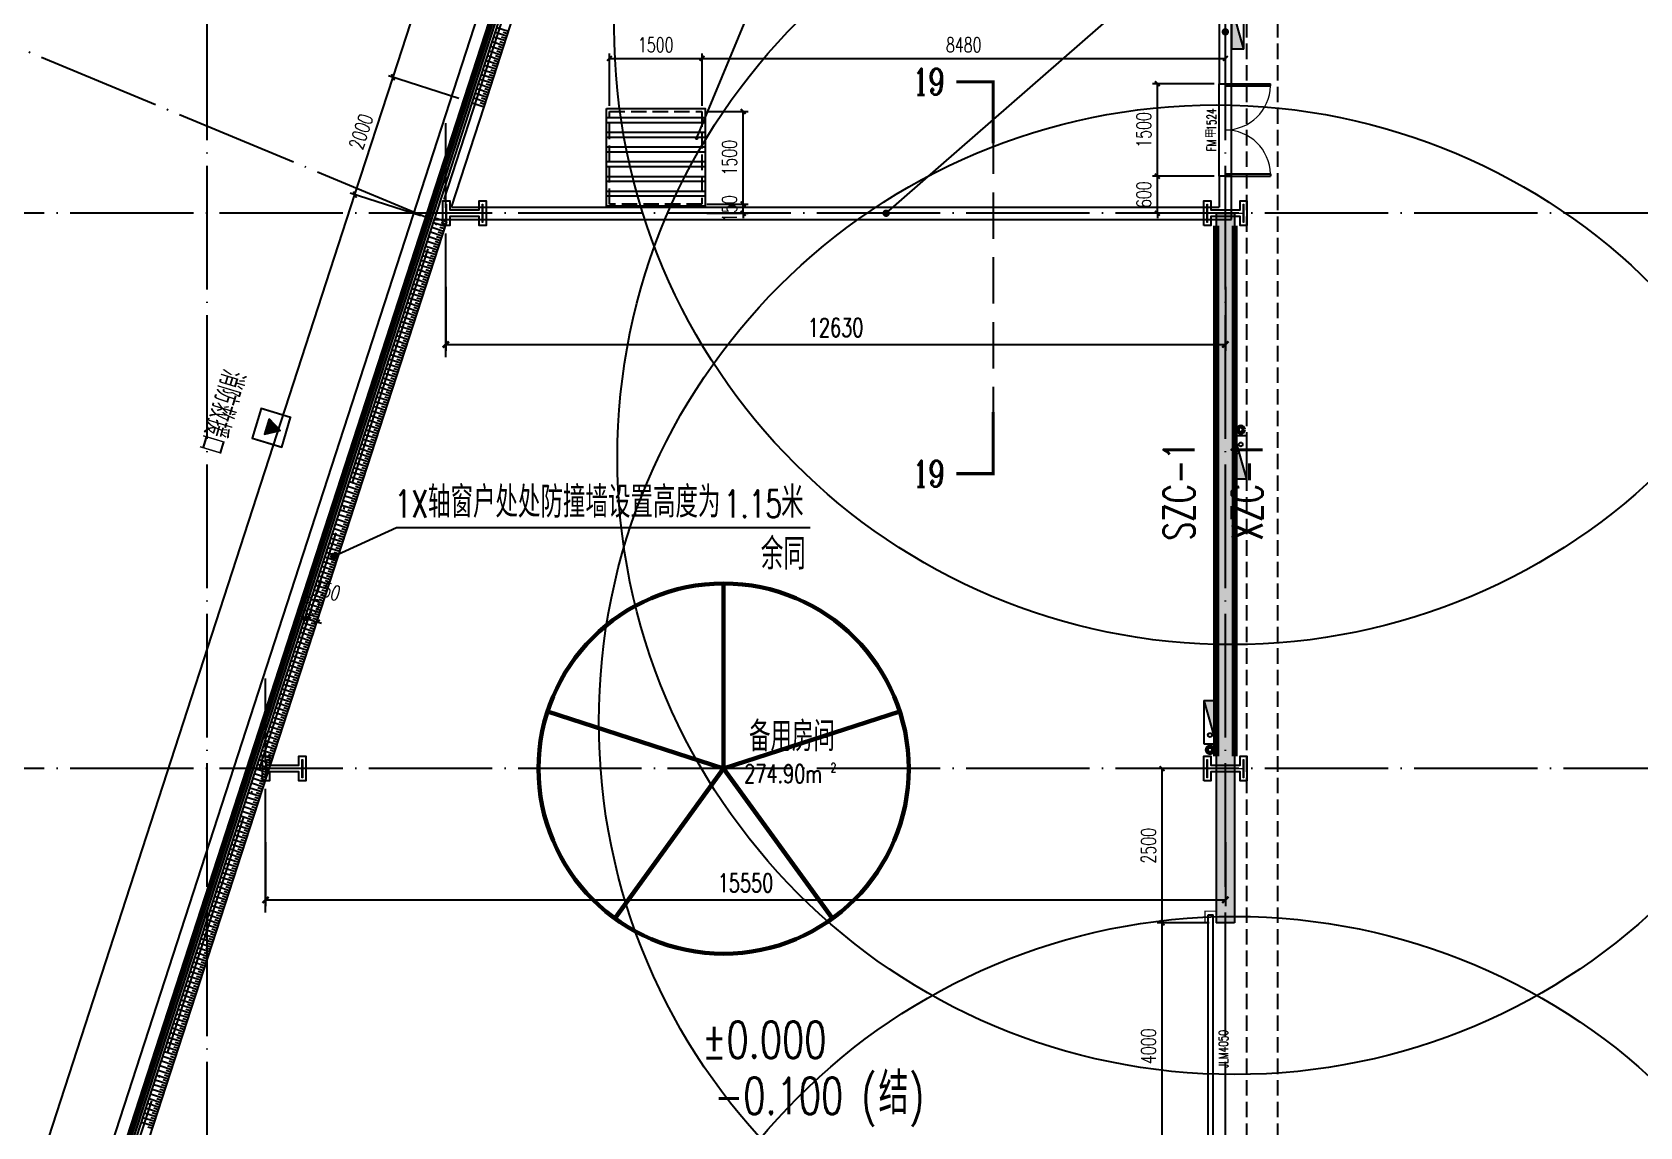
# Model space of a CAD drawing. Extents: x -1313754 to 847533, y 489853 to 941203.
# Drawn here: x -246288 to -220238, y 790014 to 807755 of the extents above; entities that cross this region are included whole.
import ezdxf
from ezdxf.enums import TextEntityAlignment as Align

# ---------------------------------------------------------------- set-up
doc = ezdxf.new("R2010")
doc.units = 0
doc.header["$LTSCALE"] = 1000
doc.header["$MEASUREMENT"] = 0
for name, pattern in [('10平面$0$DASH', [0.35, 0.25, -0.1]), ('CENTER', [2, 1.25, -0.25, 0.25, -0.25]), ('DASH', [0.35, 0.25, -0.1]), ('DOTE', [2.42, 2, -0.2, 0.02, -0.2])]:
    doc.linetypes.add(name, pattern=pattern)
doc.layers.get('Defpoints').update_dxf_attribs({"color": 210})
for name, color, linetype in [('10平面$0$WINDOW', 4, 'Continuous'), ('10平面$0$WINDOW_TEXT', 7, 'Continuous'), ('99平面图例外参$0$A-HATCH-2', 251, 'Continuous'), ('A-AXIS-D', 1, 'Continuous'), ('A-AXIS-DOTE', 14, 'DOTE'), ('A-AXIS-DP', 126, 'Continuous'), ('A-AXIS-SYMB', 3, 'Continuous'), ('A-HATCH-2', 251, 'Continuous'), ('A-LIN-V', 9, 'Continuous'), ('A-SFCE', 30, 'Continuous'), ('A-TEXT', 61, 'Continuous'), ('A-WINDOW', 140, 'Continuous'), ('A-防火门窗', 1, 'Continuous'), ('AS-WALL', 40, 'Continuous'), ('AS-结构边线层', 200, 'Continuous'), ('DIM_SYMB', 3, 'Continuous'), ('PUB_HATCH', 8, 'Continuous'), ('PUB_TEXT', 7, 'Continuous'), ('RP-N2-01$0$$0$A-WIND-J', 1, 'Continuous'), ('RP-N2-01$0$A-WIND-J', 3, 'Continuous'), ('SB_ZF消火栓', 10, 'Continuous'), ('建-墙-幕', 4, 'Continuous'), ('建-房间', 7, 'Continuous')]:
    doc.layers.add(name, color=color, linetype=linetype)
doc.layers.add('A-加建区域', color=47, linetype='Continuous', plot=False)
for name, color, linetype, lineweight in [('LG-ZF消防', 1, 'Continuous', 60), ('S-col', 2, 'Continuous', 0), ('THIN', 7, 'Continuous', 0), ('柱间支撑', 6, 'CENTER', 0)]:
    doc.layers.add(name, color=color, linetype=linetype, lineweight=lineweight)
doc.styles.add('10平面$0$_TCH_WINDOW', font='SIMPLEX', dxfattribs={"height": 3.5, "bigfont": 'GBCBIG'})
doc.styles.add('_TCH_DIM', font='SIMPLEX', dxfattribs={"bigfont": 'GBCBIG'})
doc.styles.add('_TCH_DIM_T3', font='SIMPLEX', dxfattribs={"width": 0.705882, "bigfont": 'GBCBIG'})
doc.styles.add('_TCH_LABEL', font='COMPLEX', dxfattribs={"bigfont": 'GBCBIG'})
doc.styles.add('A-AREA', font='SIMPLEX', dxfattribs={"bigfont": 'GBCBIG'})
doc.styles.add('A-STANDARD', font='SIMPLEX', dxfattribs={"bigfont": 'GBCBIG'})
doc.styles.add('TSSD_Rein', font='tj-romans1.shx', dxfattribs={"width": 0.7, "bigfont": 'tj-hztxt.shx'})
doc.dimstyles.new('_TCH_ARCH&&100', dxfattribs={"dimtxt": 297.5, "dimasz": 100, "dimexe": 100, "dimexo": 100, "dimgap": 126.25, "dimtad": 1, "dimdec": 0, "dimzin": 0, "dimdsep": 46, "dimtxsty": '_TCH_DIM_T3', "dimblk": 'ARCHTICK', "dimcen": 0.09, "dimclrt": 7, "dimazin": 2, "dimtfac": 1, "dimtdec": 0, "dimtix": 1, "dimtmove": 2, "dimatfit": 3, "dimfxl": 0, "dimtolj": 1, "dimtzin": 0, "dimarcsym": 0})
doc.dimstyles.new('_TCH_ARCH&&80', dxfattribs={"dimtxt": 238, "dimasz": 80, "dimexe": 80, "dimexo": 80, "dimgap": 101, "dimtad": 1, "dimdec": 0, "dimzin": 0, "dimdsep": 46, "dimtxsty": '_TCH_DIM_T3', "dimblk": 'ARCHTICK', "dimcen": 0.09, "dimclrt": 7, "dimazin": 2, "dimtfac": 1, "dimtdec": 0, "dimtix": 1, "dimtmove": 2, "dimatfit": 3, "dimfxl": 0, "dimtolj": 1, "dimtzin": 0, "dimarcsym": 0})

# ---------------------------------------------------------------- blocks, each defined once
blk = doc.blocks.new('_ArchTick')
at = {"color": 0, "linetype": 'ByBlock', "const_width": 0.4}
blk.add_lwpolyline([(-0.5, -0.5), (0.5, 0.5)], dxfattribs=at)
blk = doc.blocks.new('*D1479')
at = {"layer": 'A-AXIS-D', "color": 0, "lineweight": -2}
for p, q in [((-18848, -1190), (-18848, -2227)), ((-6218, -1190), (-6218, -2227)), ((-18848, -2127), (-6218, -2127))]:
    blk.add_line(p, q, dxfattribs=at)
at = {"layer": 'Defpoints', "color": 0}
for p in [(-18848, -1090), (-6218, -1090), (-6218, -2127)]:
    blk.add_point(p, dxfattribs=at)
at = {"layer": 'A-AXIS-D', "color": 0, "lineweight": -2, "xscale": 100, "yscale": 100, "zscale": 100, "rotation": 180}
blk.add_blockref('_ArchTick', (-18848, -2127), dxfattribs=at)
at = {"layer": 'A-AXIS-D', "color": 0, "lineweight": -2, "xscale": 100, "yscale": 100, "zscale": 100}
blk.add_blockref('_ArchTick', (-6218, -2127), dxfattribs=at)
at = {"layer": 'A-AXIS-D', "color": 7, "insert": (-12533, -1852), "char_height": 297.5, "attachment_point": 5, "style": '_TCH_DIM_T3'}
blk.add_mtext('\\A1;12630', dxfattribs=at)
blk = doc.blocks.new('*D1480')
at = {"layer": 'A-AXIS-D', "color": 0, "lineweight": -2}
for p, q in [((-21768, -10190), (-21768, -11227)), ((-6218, -10190), (-6218, -11227)), ((-21768, -11127), (-6218, -11127))]:
    blk.add_line(p, q, dxfattribs=at)
at = {"layer": 'Defpoints', "color": 0}
for p in [(-21768, -10090), (-6218, -10090), (-6218, -11127)]:
    blk.add_point(p, dxfattribs=at)
at = {"layer": 'A-AXIS-D', "color": 0, "lineweight": -2, "xscale": 100, "yscale": 100, "zscale": 100, "rotation": 180}
blk.add_blockref('_ArchTick', (-21768, -11127), dxfattribs=at)
at = {"layer": 'A-AXIS-D', "color": 0, "lineweight": -2, "xscale": 100, "yscale": 100, "zscale": 100}
blk.add_blockref('_ArchTick', (-6218, -11127), dxfattribs=at)
at = {"layer": 'A-AXIS-D', "color": 7, "insert": (-13993, -10852), "char_height": 297.5, "attachment_point": 5, "style": '_TCH_DIM_T3'}
blk.add_mtext('\\A1;15550', dxfattribs=at)
blk = doc.blocks.new('43243')
at = {"layer": 'AS-结构边线层'}
blk.add_lwpolyline([(-230898, 832220), (-254254, 760236)], dxfattribs=at)
blk = doc.blocks.new('_FZH')
at = {"layer": 'A-HATCH-2'}
blk.add_lwpolyline([(-0.437, -0.25), (-0.437, 0.25), (-0.297, 0.25), (-0.297, 0.067), (0.298, 0.067), (0.298, 0.25), (0.438, 0.25), (0.438, -0.25), (0.298, -0.25), (0.298, -0.068), (-0.297, -0.068), (-0.297, -0.25)], close=True, dxfattribs=at)
at = {"layer": 'S-col'}
blk.add_lwpolyline([(-0.375, -0.188), (-0.375, 0.187), (-0.36, 0.187), (-0.36, 0.005), (0.36, 0.005), (0.36, 0.187), (0.375, 0.187), (0.375, -0.188), (0.36, -0.188), (0.36, -0.005), (-0.36, -0.005), (-0.36, -0.188)], close=True, dxfattribs=at)
blk = doc.blocks.new('w4234324')
at = {"xscale": 800.0000000000005, "yscale": 800.0000000000005, "zscale": 800.0000000000005}
for p in [(-239284, 804820), (-226954, 804820), (-242204, 795820), (-226954, 795820)]:
    blk.add_blockref('_FZH', p, dxfattribs=at)
blk = doc.blocks.new('3243243')
at = {"layer": 'A-HATCH-2', "linetype": 'DASH'}
for p, q in [((-226604.2, 741520), (-226604.2, 832220)), ((-226104.2, 741520), (-226104.2, 832220))]:
    blk.add_line(p, q, dxfattribs=at)
blk = doc.blocks.new('w4324324')
at = {"layer": 'A-HATCH-2', "lineweight": 60}
for q in [(-1694760, 686605), (-1697614, 684532), (-1691907, 684532), (-1696524, 681178), (-1692997, 681178)]:
    blk.add_line((-1694760, 683605), q, dxfattribs=at)
blk.add_circle((-1694760, 683605), 3000, dxfattribs=at)
blk = doc.blocks.new('w423432')
at = {"layer": 'A-LIN-V'}
blk.add_blockref('w4324324', (-65880, -27000), dxfattribs=at)
blk = doc.blocks.new('RP-N2-01$0$$0$xfjy')
at = {"layer": 'RP-N2-01$0$$0$A-WIND-J'}
h = blk.add_hatch(color=256, dxfattribs=at)
h.dxf.hatch_style = 1
h.paths.add_polyline_path([(1141876, -26214), (1142135, -26214), (1142005, -25989)])
at = {"layer": 'RP-N2-01$0$$0$A-WIND-J', "const_width": 25}
blk.add_lwpolyline([(1141755, -25889), (1141755, -26389), (1142255, -26389), (1142255, -25889)], close=True, dxfattribs=at)
at = {"layer": 'RP-N2-01$0$$0$A-WIND-J'}
for points in [[(1141755, -26389), (1142255, -26389), (1142255, -25889), (1141755, -25889)], [(1141876, -26214), (1142135, -26214), (1142005, -25989)]]:
    blk.add_lwpolyline(points, close=True, dxfattribs=at)
blk = doc.blocks.new('RP-N2-01$0$xfjy')
at = {"layer": 'RP-N2-01$0$$0$A-WIND-J'}
blk.add_blockref('RP-N2-01$0$$0$xfjy', (0, 0), dxfattribs=at)
blk = doc.blocks.new('1232')
at = {"layer": 'RP-N2-01$0$A-WIND-J', "rotation": 253.2410415830264}
blk.add_blockref('RP-N2-01$0$xfjy', (111910, 1887306, 0), dxfattribs=at)
at = {"layer": 'A-TEXT', "style": '_TCH_DIM'}
blk.add_text('消防救援口', height=384.1, rotation=253.241, dxfattribs=at).set_placement((-243196, 802321, 0))
blk = doc.blocks.new('23124232432')
at = {"layer": '柱间支撑', "const_width": 100}
for points in [[(-227104, 804620), (-227104, 796020)], [(-226804, 804620), (-226804, 796020)]]:
    blk.add_lwpolyline(points, dxfattribs=at)
at = {"layer": 'THIN', "style": 'TSSD_Rein', "width": 0.7}
for s, p in [('SZC-1', (-227304, 800320)), ('XZC-1', (-226200, 800320))]:
    blk.add_text(s, height=500, rotation=90, dxfattribs=at).set_placement(p, align=Align.BOTTOM_CENTER)
blk = doc.blocks.new('3333')
at = {"layer": 'A-SFCE', "const_width": 20}
blk.add_lwpolyline([(-227064, 766320), (-227064, 766510), (-227244, 766510), (-227244, 766320)], dxfattribs=at)
blk = doc.blocks.new('99平面图例外参$0$$LinePat$填挖边坡')
at = {"color": 0}
for p, q in [((0, 0), (0, -1500)), ((300, 0), (300, -600))]:
    blk.add_line(p, q, dxfattribs=at)
at = {"layer": 'Defpoints', "color": 0}
blk.add_point((600, 0), dxfattribs=at)
blk = doc.blocks.new('34242343243')
at = {"layer": 'A-LIN-V'}
for p, q in [((-239156, 806607), (-234680, 820402)), ((-238966, 806545), (-234490, 820340)), ((-245527, 786970), (-239761, 804742)), ((-245317, 786970), (-239571, 804680))]:
    blk.add_line(p, q, dxfattribs=at)
at = {"layer": '99平面图例外参$0$A-HATCH-2', "color": 203, "yscale": 0.1333333333333333, "zscale": 0.1333333333333333, "rotation": 252.0237134181383}
for p, xscale in [((-238570, 807765), 0.133545278136847), ((-238644, 807536), 0.133545278136847), ((-238619, 807612), 0.133545278136847), ((-238595, 807689), 0.133545278136847), ((-238743, 807231), 0.133545278136847), ((-238718, 807308), 0.133545278136847), ((-238694, 807384), 0.133545278136847), ((-238669, 807460), 0.133545278136847), ((-238817, 807003), 0.133545278136847), ((-238793, 807079), 0.133545278136847), ((-238768, 807155), 0.133545278136847), ((-238916, 806698), 0.133545278136847), ((-238891, 806774), 0.133545278136847), ((-238867, 806850), 0.133545278136847), ((-238842, 806927), 0.133545278136847), ((-238941, 806622), 0.133545278136847), ((-239571, 804680), 0.1337555067000686), ((-239670, 804375), 0.1337555067000686), ((-239645, 804451), 0.1337555067000686), ((-239620, 804527), 0.1337555067000686), ((-239596, 804604), 0.1337555067000686), ((-239744, 804146), 0.1337555067000686), ((-239720, 804222), 0.1337555067000686), ((-239695, 804298), 0.1337555067000686), ((-239843, 803840), 0.1337555067000686), ((-239819, 803917), 0.1337555067000686), ((-239794, 803993), 0.1337555067000686), ((-239769, 804069), 0.1337555067000686), ((-239918, 803611), 0.1337555067000686), ((-239893, 803688), 0.1337555067000686), ((-239868, 803764), 0.1337555067000686), ((-240017, 803306), 0.1337555067000686), ((-239992, 803382), 0.1337555067000686), ((-239967, 803459), 0.1337555067000686), ((-239942, 803535), 0.1337555067000686), ((-240091, 803077), 0.1337555067000686), ((-240066, 803153), 0.1337555067000686), ((-240042, 803230), 0.1337555067000686), ((-240165, 802848), 0.1337555067000686), ((-240141, 802924), 0.1337555067000686), ((-240116, 803000), 0.1337555067000686), ((-240264, 802542), 0.1337555067000686), ((-240240, 802619), 0.1337555067000686), ((-240215, 802695), 0.1337555067000686), ((-240190, 802771), 0.1337555067000686), ((-240339, 802313), 0.1337555067000686), ((-240314, 802390), 0.1337555067000686), ((-240289, 802466), 0.1337555067000686), ((-240438, 802008), 0.1337555067000686), ((-240413, 802084), 0.1337555067000686), ((-240388, 802161), 0.1337555067000686), ((-240364, 802237), 0.1337555067000686), ((-240512, 801779), 0.1337555067000686), ((-240487, 801855), 0.1337555067000686), ((-240463, 801932), 0.1337555067000686), ((-240586, 801550), 0.1337555067000686), ((-240562, 801626), 0.1337555067000686), ((-240537, 801703), 0.1337555067000686), ((-240685, 801245), 0.1337555067000686), ((-240661, 801321), 0.1337555067000686), ((-240636, 801397), 0.1337555067000686), ((-240611, 801474), 0.1337555067000686), ((-240760, 801016), 0.1337555067000686), ((-240735, 801092), 0.1337555067000686), ((-240710, 801168), 0.1337555067000686), ((-240859, 800710), 0.1337555067000686), ((-240834, 800787), 0.1337555067000686), ((-240809, 800863), 0.1337555067000686), ((-240785, 800939), 0.1337555067000686), ((-240933, 800481), 0.1337555067000686), ((-240908, 800558), 0.1337555067000686), ((-240884, 800634), 0.1337555067000686), ((-241007, 800252), 0.1337555067000686), ((-240983, 800329), 0.1337555067000686), ((-240958, 800405), 0.1337555067000686), ((-241107, 799947), 0.1337555067000686), ((-241082, 800023), 0.1337555067000686), ((-241057, 800100), 0.1337555067000686), ((-241032, 800176), 0.1337555067000686), ((-241181, 799718), 0.1337555067000686), ((-241156, 799794), 0.1337555067000686), ((-241131, 799871), 0.1337555067000686), ((-241280, 799413), 0.1337555067000686), ((-241255, 799489), 0.1337555067000686), ((-241230, 799565), 0.1337555067000686), ((-241206, 799642), 0.1337555067000686), ((-241354, 799184), 0.1337555067000686), ((-241329, 799260), 0.1337555067000686), ((-241305, 799336), 0.1337555067000686), ((-241453, 798878), 0.1337555067000686), ((-241429, 798955), 0.1337555067000686), ((-241404, 799031), 0.1337555067000686), ((-241379, 799107), 0.1337555067000686), ((-241528, 798649), 0.1337555067000686), ((-241503, 798726), 0.1337555067000686), ((-241478, 798802), 0.1337555067000686), ((-241602, 798420), 0.1337555067000686), ((-241577, 798497), 0.1337555067000686), ((-241552, 798573), 0.1337555067000686), ((-241701, 798115), 0.1337555067000686), ((-241676, 798191), 0.1337555067000686), ((-241651, 798268), 0.1337555067000686), ((-241627, 798344), 0.1337555067000686), ((-241775, 797886), 0.1337555067000686), ((-241751, 797962), 0.1337555067000686), ((-241726, 798039), 0.1337555067000686), ((-241874, 797581), 0.1337555067000686), ((-241850, 797657), 0.1337555067000686), ((-241825, 797733), 0.1337555067000686), ((-241800, 797810), 0.1337555067000686), ((-241949, 797352), 0.1337555067000686), ((-241924, 797428), 0.1337555067000686), ((-241899, 797504), 0.1337555067000686), ((-242023, 797123), 0.1337555067000686), ((-241998, 797199), 0.1337555067000686), ((-241973, 797275), 0.1337555067000686), ((-242122, 796817), 0.1337555067000686), ((-242097, 796894), 0.1337555067000686), ((-242073, 796970), 0.1337555067000686), ((-242048, 797046), 0.1337555067000686), ((-242196, 796588), 0.1337555067000686), ((-242172, 796665), 0.1337555067000686), ((-242147, 796741), 0.1337555067000686), ((-242295, 796283), 0.1337555067000686), ((-242271, 796359), 0.1337555067000686), ((-242246, 796436), 0.1337555067000686), ((-242221, 796512), 0.1337555067000686), ((-242370, 796054), 0.1337555067000686), ((-242345, 796130), 0.1337555067000686), ((-242320, 796207), 0.1337555067000686), ((-242469, 795749), 0.1337555067000686), ((-242444, 795825), 0.1337555067000686), ((-242419, 795901), 0.1337555067000686), ((-242394, 795978), 0.1337555067000686), ((-242543, 795520), 0.1337555067000686), ((-242518, 795596), 0.1337555067000686), ((-242494, 795672), 0.1337555067000686), ((-242617, 795291), 0.1337555067000686), ((-242593, 795367), 0.1337555067000686), ((-242568, 795443), 0.1337555067000686), ((-242716, 794985), 0.1337555067000686), ((-242692, 795062), 0.1337555067000686), ((-242667, 795138), 0.1337555067000686), ((-242642, 795214), 0.1337555067000686), ((-242791, 794756), 0.1337555067000686), ((-242766, 794833), 0.1337555067000686), ((-242741, 794909), 0.1337555067000686), ((-242890, 794451), 0.1337555067000686), ((-242865, 794527), 0.1337555067000686), ((-242840, 794604), 0.1337555067000686), ((-242816, 794680), 0.1337555067000686), ((-242964, 794222), 0.1337555067000686), ((-242939, 794298), 0.1337555067000686), ((-242915, 794375), 0.1337555067000686), ((-243038, 793993), 0.1337555067000686), ((-243014, 794069), 0.1337555067000686), ((-242989, 794146), 0.1337555067000686), ((-243138, 793688), 0.1337555067000686), ((-243113, 793764), 0.1337555067000686), ((-243088, 793840), 0.1337555067000686), ((-243063, 793917), 0.1337555067000686), ((-243212, 793459), 0.1337555067000686), ((-243187, 793535), 0.1337555067000686), ((-243162, 793611), 0.1337555067000686), ((-243311, 793153), 0.1337555067000686), ((-243286, 793230), 0.1337555067000686), ((-243261, 793306), 0.1337555067000686), ((-243237, 793382), 0.1337555067000686), ((-243385, 792924), 0.1337555067000686), ((-243360, 793001), 0.1337555067000686), ((-243336, 793077), 0.1337555067000686), ((-243460, 792695), 0.1337555067000686), ((-243435, 792772), 0.1337555067000686), ((-243410, 792848), 0.1337555067000686), ((-243559, 792390), 0.1337555067000686), ((-243534, 792466), 0.1337555067000686), ((-243509, 792543), 0.1337555067000686), ((-243484, 792619), 0.1337555067000686), ((-243633, 792161), 0.1337555067000686), ((-243608, 792237), 0.1337555067000686), ((-243583, 792313), 0.1337555067000686), ((-243732, 791855), 0.1337555067000686), ((-243707, 791932), 0.1337555067000686), ((-243682, 792008), 0.1337555067000686), ((-243658, 792084), 0.1337555067000686), ((-243806, 791626), 0.1337555067000686), ((-243782, 791703), 0.1337555067000686), ((-243757, 791779), 0.1337555067000686), ((-243905, 791321), 0.1337555067000686), ((-243881, 791397), 0.1337555067000686), ((-243856, 791474), 0.1337555067000686), ((-243831, 791550), 0.1337555067000686), ((-243980, 791092), 0.1337555067000686), ((-243955, 791168), 0.1337555067000686), ((-243930, 791245), 0.1337555067000686), ((-244054, 790863), 0.1337555067000686), ((-244029, 790939), 0.1337555067000686), ((-244004, 791016), 0.1337555067000686), ((-244153, 790558), 0.1337555067000686), ((-244128, 790634), 0.1337555067000686), ((-244103, 790710), 0.1337555067000686), ((-244079, 790787), 0.1337555067000686), ((-244227, 790329), 0.1337555067000686), ((-244203, 790405), 0.1337555067000686), ((-244178, 790481), 0.1337555067000686), ((-244326, 790023), 0.1337555067000686), ((-244302, 790100), 0.1337555067000686), ((-244277, 790176), 0.1337555067000686), ((-244252, 790252), 0.1337555067000686)]:
    blk.add_blockref('99平面图例外参$0$$LinePat$填挖边坡', p, dxfattribs=dict(at, xscale=xscale))
at = {"layer": 'A-SFCE'}
blk.add_blockref('3333', (-40, 27000), dxfattribs=at)
blk = doc.blocks.new('10平面$0$$DorLib2D$00000126')
at = {"color": 0, "linetype": 'Continuous'}
for p, q in [((-0.532, 0.5), (-0.532, 0.9)), ((0.532, 0.9), (0.532, 0.5))]:
    blk.add_line(p, q, dxfattribs=at)
at = {"color": 0, "linetype": '10平面$0$DASH'}
for p, q in [((-0.532, 0.9), (0.532, 0.9)), ((-0.532, 0.5), (0.532, 0.5))]:
    blk.add_line(p, q, dxfattribs=at)
blk = doc.blocks.new('423432433333')
at = {"layer": 'PUB_HATCH'}
h = blk.add_hatch(dxfattribs=at)
h.set_pattern_fill('石膏板', color=256, scale=30, style=0)
h.set_pattern_definition([(45, (25.49, 21.51), (-75.000002, 75.000002), [24, -82.06602]), (135, (192.46, 21.51), (-75.000002, -75.000002), [24, -82.06602])])
h.paths.add_polyline_path([(-224410, 804866), (-224410, 793370), (-224110, 793370), (-224110, 804866)])
at = {"layer": 'AS-WALL'}
for p, q in [((-224410, 804866), (-224410, 793370)), ((-224110, 804866), (-224410, 804866)), ((-224110, 804866), (-224110, 793370)), ((-224110, 793370), (-224410, 793370))]:
    blk.add_line(p, q, dxfattribs=at)
at = {"layer": '10平面$0$WINDOW'}
ref = blk.add_blockref('10平面$0$$DorLib2D$00000126', (-224360, 791370), dxfattribs=dict(at, xscale=4000, yscale=200, zscale=200, rotation=90.00000000093665))
ref.add_attrib('A', 'JLM4050', (-224216, 791016), dxfattribs={"layer": '10平面$0$WINDOW_TEXT', "ltscale": 500, "height": 148.8, "rotation": 90, "style": '10平面$0$_TCH_WINDOW', "width": 0.705882})
blk = doc.blocks.new('42332')
at = {"layer": 'A-HATCH-2'}
h = blk.add_hatch(dxfattribs=at)
h.set_pattern_fill('ANSI32', color=256, scale=50, angle=135)
h.set_pattern_definition([(180, (0, 0), (-1e-14, -238.125), []), (180, (-79.38, 79.38), (-1e-14, -238.125), [])])
h.paths.add_polyline_path([(-305720, 587600), (-304120, 587600), (-304120, 586000), (-305720, 586000)])
at = {"layer": 'A-SFCE'}
blk.add_lwpolyline([(-305720, 587600), (-304120, 587600), (-304120, 586000), (-305720, 586000)], close=True, dxfattribs=at)
at = {"layer": 'A-SFCE', "linetype": 'DASH'}
blk.add_lwpolyline([(-305670, 587550), (-304170, 587550), (-304170, 586050), (-305670, 586050)], close=True, dxfattribs=at)
blk = doc.blocks.new('A$C5D961328')
at = {"layer": 'SB_ZF消火栓'}
blk.add_hatch(color=256, dxfattribs=at).paths.add_polyline_path([(0, 40), (700, 40), (700, 240)])
at = {"layer": 'A-LIN-V', "ltscale": 500}
blk.add_circle((350, 40), 10001, dxfattribs=at)
at = {"layer": 'SB_ZF消火栓'}
for p, q in [((700, 240), (0, 240)), ((0, 240), (0, 40)), ((700, 240), (0, 40)), ((0, 40), (700, 40)), ((700, 240), (700, 40))]:
    blk.add_line(p, q, dxfattribs=at)
at = {"layer": 'SB_ZF消火栓', "color": 1}
blk.add_circle((140, 140), 32.5, dxfattribs=at)
blk = doc.blocks.new('43242343')
at = {"layer": 'LG-ZF消防', "linetype": 'Continuous'}
for centre in [(-226704, 801313), (-227204, 796124)]:
    blk.add_circle(centre, 50, dxfattribs=at)
blk = doc.blocks.new('234243242332')
at = {"layer": 'LG-ZF消防', "linetype": 'Continuous'}
blk.add_blockref('43242343', (0, 0), dxfattribs=at)
at = {"layer": 'SB_ZF消火栓'}
for p, rotation in [((-226894, 808180), 270), ((-226844, 801213), 270), ((-227064, 796224, -3000), 90), ((-226844, 783774), 270)]:
    blk.add_blockref('A$C5D961328', p, dxfattribs=dict(at, rotation=rotation))
blk.add_blockref('A$C5D961328', (-210709, 786930), dxfattribs=at)
blk = doc.blocks.new('*D171')
at = {"layer": 'A-AXIS-DP', "color": 0, "lineweight": -2}
for p, q in [((-241863, 798262), (-241940, 798287)), ((-241938, 798034), (-241839, 798339)), ((-241890, 798019), (-241791, 798323)), ((-241863, 798262), (-241816, 798247)), ((-241816, 798247), (-241740, 798222))]:
    blk.add_line(p, q, dxfattribs=at)
at = {"layer": 'Defpoints', "color": 0}
for p in [(-241816, 798247), (-241962, 797958), (-241915, 797943)]:
    blk.add_point(p, dxfattribs=at)
at = {"layer": 'A-AXIS-DP', "color": 0, "lineweight": -2, "xscale": 80, "yscale": 80, "zscale": 80}
for p, rotation in [((-241863, 798262), 342.0237134181228), ((-241816, 798247), 162.0237134181229)]:
    blk.add_blockref('_ArchTick', p, dxfattribs=dict(at, rotation=rotation))
at = {"layer": 'A-AXIS-DP', "color": 7, "insert": (-241772, 798464), "char_height": 238, "attachment_point": 5, "rotation": 342.0237, "style": '_TCH_DIM_T3'}
blk.add_mtext('\\A1;50', dxfattribs=at)
blk = doc.blocks.new('*D172')
at = {"layer": 'A-AXIS-DP', "color": 0, "lineweight": -2}
for p, q in [((-241816, 798247), (-241892, 798272)), ((-241890, 798019), (-241791, 798323)), ((-241816, 798247), (-241673, 798201)), ((-241747, 797972), (-241649, 798277)), ((-241673, 798201), (-241597, 798176))]:
    blk.add_line(p, q, dxfattribs=at)
at = {"layer": 'Defpoints', "color": 0}
for p in [(-241673, 798201), (-241915, 797943), (-241772, 797896)]:
    blk.add_point(p, dxfattribs=at)
at = {"layer": 'A-AXIS-DP', "color": 0, "lineweight": -2, "xscale": 80, "yscale": 80, "zscale": 80}
for p, rotation in [((-241816, 798247), 342.0237134181606), ((-241673, 798201), 162.0237134181606)]:
    blk.add_blockref('_ArchTick', p, dxfattribs=dict(at, rotation=rotation))
at = {"layer": 'A-AXIS-DP', "color": 7, "insert": (-241508, 798710), "char_height": 238, "attachment_point": 5, "rotation": 342.0237, "style": '_TCH_DIM_T3'}
blk.add_mtext('\\A1;150', dxfattribs=at)
blk = doc.blocks.new('*D289')
at = {"layer": 'A-AXIS-DP', "color": 0, "lineweight": -2}
for p, q in [((-235354, 806470), (-234687, 806470)), ((-234767, 804970), (-234767, 806470)), ((-235354, 804970), (-234687, 804970))]:
    blk.add_line(p, q, dxfattribs=at)
at = {"layer": 'Defpoints', "color": 0}
for p in [(-235434, 806470), (-234767, 806470), (-235434, 804970)]:
    blk.add_point(p, dxfattribs=at)
at = {"layer": 'A-AXIS-DP', "color": 0, "lineweight": -2, "xscale": 80, "yscale": 80, "zscale": 80}
for p, rotation in [((-234767, 806470), 90), ((-234767, 804970), 270)]:
    blk.add_blockref('_ArchTick', p, dxfattribs=dict(at, rotation=rotation))
at = {"layer": 'A-AXIS-DP', "color": 7, "insert": (-234987, 805720), "char_height": 238, "attachment_point": 5, "rotation": 90, "style": '_TCH_DIM_T3'}
blk.add_mtext('\\A1;1500', dxfattribs=at)
blk = doc.blocks.new('*D290')
at = {"layer": 'A-AXIS-DP', "color": 0, "lineweight": -2}
for p, q in [((-235354, 804970), (-234687, 804970)), ((-234767, 804970), (-234767, 805050)), ((-234767, 804820), (-234767, 804970)), ((-235354, 804820), (-234687, 804820)), ((-234767, 804820), (-234767, 804740))]:
    blk.add_line(p, q, dxfattribs=at)
at = {"layer": 'Defpoints', "color": 0}
for p in [(-235434, 804970), (-234767, 804970), (-235434, 804820)]:
    blk.add_point(p, dxfattribs=at)
at = {"layer": 'A-AXIS-DP', "color": 0, "lineweight": -2, "xscale": 80, "yscale": 80, "zscale": 80}
for p, rotation in [((-234767, 804970), 270), ((-234767, 804820), 90)]:
    blk.add_blockref('_ArchTick', p, dxfattribs=dict(at, rotation=rotation))
at = {"layer": 'A-AXIS-DP', "color": 7, "insert": (-234987, 804895), "char_height": 238, "attachment_point": 5, "rotation": 90, "style": '_TCH_DIM_T3'}
blk.add_mtext('\\A1;150', dxfattribs=at)
blk = doc.blocks.new('*D291')
at = {"layer": 'A-AXIS-DP', "color": 0, "lineweight": -2}
for p, q in [((-236934, 806560), (-236934, 807410)), ((-236934, 807330), (-235434, 807330)), ((-235434, 806560), (-235434, 807410))]:
    blk.add_line(p, q, dxfattribs=at)
at = {"layer": 'Defpoints', "color": 0}
for p in [(-235434, 807330), (-236934, 806480), (-235434, 806480)]:
    blk.add_point(p, dxfattribs=at)
at = {"layer": 'A-AXIS-DP', "color": 0, "lineweight": -2, "xscale": 80, "yscale": 80, "zscale": 80, "rotation": 180}
blk.add_blockref('_ArchTick', (-236934, 807330), dxfattribs=at)
at = {"layer": 'A-AXIS-DP', "color": 0, "lineweight": -2, "xscale": 80, "yscale": 80, "zscale": 80}
blk.add_blockref('_ArchTick', (-235434, 807330), dxfattribs=at)
at = {"layer": 'A-AXIS-DP', "color": 7, "insert": (-236184, 807550), "char_height": 238, "attachment_point": 5, "style": '_TCH_DIM_T3'}
blk.add_mtext('\\A1;1500', dxfattribs=at)
blk = doc.blocks.new('*D292')
at = {"layer": 'A-AXIS-DP', "color": 0, "lineweight": -2}
for p, q in [((-235434, 806560), (-235434, 807410)), ((-235434, 807330), (-226954, 807330)), ((-226954, 806560), (-226954, 807410))]:
    blk.add_line(p, q, dxfattribs=at)
at = {"layer": 'Defpoints', "color": 0}
for p in [(-226954, 807330), (-235434, 806480), (-226954, 806480)]:
    blk.add_point(p, dxfattribs=at)
at = {"layer": 'A-AXIS-DP', "color": 0, "lineweight": -2, "xscale": 80, "yscale": 80, "zscale": 80, "rotation": 180}
blk.add_blockref('_ArchTick', (-235434, 807330), dxfattribs=at)
at = {"layer": 'A-AXIS-DP', "color": 0, "lineweight": -2, "xscale": 80, "yscale": 80, "zscale": 80}
blk.add_blockref('_ArchTick', (-226954, 807330), dxfattribs=at)
at = {"layer": 'A-AXIS-DP', "color": 7, "insert": (-231194, 807550), "char_height": 238, "attachment_point": 5, "style": '_TCH_DIM_T3'}
blk.add_mtext('\\A1;8480', dxfattribs=at)
blk = doc.blocks.new('*D885')
at = {"layer": 'A-AXIS-DP', "color": 0, "lineweight": -2}
for p, q in [((-227214, 795820), (-228060, 795820)), ((-227980, 793320), (-227980, 795820)), ((-227214, 793320), (-228060, 793320))]:
    blk.add_line(p, q, dxfattribs=at)
at = {"layer": 'Defpoints', "color": 0}
for p in [(-227980, 795820), (-227134, 795820), (-227134, 793320)]:
    blk.add_point(p, dxfattribs=at)
at = {"layer": 'A-AXIS-DP', "color": 0, "lineweight": -2, "xscale": 80, "yscale": 80, "zscale": 80}
for p, rotation in [((-227980, 795820), 90), ((-227980, 793320), 270)]:
    blk.add_blockref('_ArchTick', p, dxfattribs=dict(at, rotation=rotation))
at = {"layer": 'A-AXIS-DP', "color": 7, "insert": (-228200, 794570), "char_height": 238, "attachment_point": 5, "rotation": 90, "style": '_TCH_DIM_T3'}
blk.add_mtext('\\A1;2500', dxfattribs=at)
blk = doc.blocks.new('*D886')
at = {"layer": 'A-AXIS-DP', "color": 0, "lineweight": -2}
for p, q in [((-227214, 793320), (-228060, 793320)), ((-227980, 789320), (-227980, 793320)), ((-227214, 789320), (-228060, 789320))]:
    blk.add_line(p, q, dxfattribs=at)
at = {"layer": 'Defpoints', "color": 0}
for p in [(-227980, 793320), (-227134, 793320), (-227134, 789320)]:
    blk.add_point(p, dxfattribs=at)
at = {"layer": 'A-AXIS-DP', "color": 0, "lineweight": -2, "xscale": 80, "yscale": 80, "zscale": 80}
for p, rotation in [((-227980, 793320), 90), ((-227980, 789320), 270)]:
    blk.add_blockref('_ArchTick', p, dxfattribs=dict(at, rotation=rotation))
at = {"layer": 'A-AXIS-DP', "color": 7, "insert": (-228200, 791320), "char_height": 238, "attachment_point": 5, "rotation": 90, "style": '_TCH_DIM_T3'}
blk.add_mtext('\\A1;4000', dxfattribs=at)
blk = doc.blocks.new('*D892')
at = {"layer": 'A-AXIS-DP', "color": 0, "lineweight": -2}
for p, q in [((-227134, 806920), (-228136, 806920)), ((-228056, 805420), (-228056, 806920)), ((-227134, 805420), (-228136, 805420))]:
    blk.add_line(p, q, dxfattribs=at)
at = {"layer": 'Defpoints', "color": 0}
for p in [(-228056, 806920), (-227054, 806920), (-227054, 805420)]:
    blk.add_point(p, dxfattribs=at)
at = {"layer": 'A-AXIS-DP', "color": 0, "lineweight": -2, "xscale": 80, "yscale": 80, "zscale": 80}
for p, rotation in [((-228056, 806920), 90), ((-228056, 805420), 270)]:
    blk.add_blockref('_ArchTick', p, dxfattribs=dict(at, rotation=rotation))
at = {"layer": 'A-AXIS-DP', "color": 7, "insert": (-228276, 806170), "char_height": 238, "attachment_point": 5, "rotation": 90, "style": '_TCH_DIM_T3'}
blk.add_mtext('\\A1;1500', dxfattribs=at)
blk = doc.blocks.new('*D893')
at = {"layer": 'A-AXIS-DP', "color": 0, "lineweight": -2}
for p, q in [((-228056, 805420), (-228056, 805500)), ((-227134, 805420), (-228136, 805420)), ((-228056, 804820), (-228056, 805420)), ((-227134, 804820), (-228136, 804820)), ((-228056, 804820), (-228056, 804740))]:
    blk.add_line(p, q, dxfattribs=at)
at = {"layer": 'Defpoints', "color": 0}
for p in [(-228056, 805420), (-227054, 805420), (-227054, 804820)]:
    blk.add_point(p, dxfattribs=at)
at = {"layer": 'A-AXIS-DP', "color": 0, "lineweight": -2, "xscale": 80, "yscale": 80, "zscale": 80}
for p, rotation in [((-228056, 805420), 270), ((-228056, 804820), 90)]:
    blk.add_blockref('_ArchTick', p, dxfattribs=dict(at, rotation=rotation))
at = {"layer": 'A-AXIS-DP', "color": 7, "insert": (-228276, 805120), "char_height": 238, "attachment_point": 5, "rotation": 90, "style": '_TCH_DIM_T3'}
blk.add_mtext('\\A1;600', dxfattribs=at)
blk = doc.blocks.new('*D1212')
at = {"layer": 'A-AXIS-DP', "color": 0, "lineweight": -2}
for p, q in [((-255496, 760622), (-241058, 805122)), ((-239992, 804776), (-241134, 805146)), ((-254430, 760276), (-255572, 760647))]:
    blk.add_line(p, q, dxfattribs=at)
at = {"layer": 'Defpoints', "color": 0}
for p in [(-241058, 805122), (-239916, 804751), (-254354, 760252)]:
    blk.add_point(p, dxfattribs=at)
at = {"layer": 'A-AXIS-DP', "color": 0, "lineweight": -2, "xscale": 80, "yscale": 80, "zscale": 80}
for p, rotation in [((-241058, 805122), 72.02371341813644), ((-255496, 760622), 252.0237134181364)]:
    blk.add_blockref('_ArchTick', p, dxfattribs=dict(at, rotation=rotation))
at = {"layer": 'A-AXIS-DP', "color": 7, "insert": (-248486, 782940), "char_height": 238, "attachment_point": 5, "rotation": 72.0237, "style": '_TCH_DIM_T3'}
blk.add_mtext('\\A1;46783', dxfattribs=at)
blk = doc.blocks.new('*D1213')
at = {"layer": 'A-AXIS-DP', "color": 0, "lineweight": -2}
for p, q in [((-241058, 805122), (-240440, 807024)), ((-239375, 806678), (-240516, 807049)), ((-239992, 804776), (-241134, 805146))]:
    blk.add_line(p, q, dxfattribs=at)
at = {"layer": 'Defpoints', "color": 0}
for p in [(-240440, 807024), (-239299, 806653), (-239916, 804751)]:
    blk.add_point(p, dxfattribs=at)
at = {"layer": 'A-AXIS-DP', "color": 0, "lineweight": -2, "xscale": 80, "yscale": 80, "zscale": 80}
for p, rotation in [((-240440, 807024), 72.02371341813618), ((-241058, 805122), 252.0237134181362)]:
    blk.add_blockref('_ArchTick', p, dxfattribs=dict(at, rotation=rotation))
at = {"layer": 'A-AXIS-DP', "color": 7, "insert": (-240958, 806141), "char_height": 238, "attachment_point": 5, "rotation": 72.0237, "style": '_TCH_DIM_T3'}
blk.add_mtext('\\A1;2000', dxfattribs=at)
blk = doc.blocks.new('*D1214')
at = {"layer": 'A-AXIS-DP', "color": 0, "lineweight": -2}
for p, q in [((-240440, 807024), (-236582, 818917)), ((-235516, 818571), (-236658, 818941)), ((-239375, 806678), (-240516, 807049))]:
    blk.add_line(p, q, dxfattribs=at)
at = {"layer": 'Defpoints', "color": 0}
for p in [(-236582, 818917), (-235440, 818546), (-239299, 806653)]:
    blk.add_point(p, dxfattribs=at)
at = {"layer": 'A-AXIS-DP', "color": 0, "lineweight": -2, "xscale": 80, "yscale": 80, "zscale": 80}
for p, rotation in [((-236582, 818917), 72.02371341813641), ((-240440, 807024), 252.0237134181364)]:
    blk.add_blockref('_ArchTick', p, dxfattribs=dict(at, rotation=rotation))
at = {"layer": 'A-AXIS-DP', "color": 7, "insert": (-238720, 813038), "char_height": 238, "attachment_point": 5, "rotation": 72.0237, "style": '_TCH_DIM_T3'}
blk.add_mtext('\\A1;12503', dxfattribs=at)
blk = doc.blocks.new('10平面$0$$DorLib2D$00000002')
for p, q in [((-0.5, 0), (-0.5, 0.4875)), ((-0.475, 0.4875), (-0.5, 0.4875)), ((-0.475, 0), (-0.475, 0.4875)), ((0.475, 0), (0.475, 0.4875)), ((0.475, 0.4875), (0.5, 0.4875)), ((0.5, 0), (0.5, 0.4875)), ((-0.5, 0), (-0.475, 0)), ((0.5, 0), (0.475, 0))]:
    blk.add_line(p, q)
at = {"lineweight": 13}
for centre, start, end in [((-0.4875, 0), 0, 88.53072), ((0.4875, 0), 91.46928, 180)]:
    blk.add_arc(centre, 0.4875, start, end, dxfattribs=at)
blk = doc.blocks.new('dote')
at = {"layer": 'A-AXIS-DOTE'}
for p, q in [((-22717.8, -68994), (-22717.8, 36662.3)), ((-6217.8, -68993.9), (-6217.8, 36662.3)), ((-18847.8, -2330), (-18847.8, 1460)), ((76282.2, 0), (-41310, 0)), ((-21767.8, -11330), (-21767.8, -7540)), ((76282.2, -9000), (-41310, -9000))]:
    blk.add_line(p, q, dxfattribs=at)
at = {"layer": 'A-AXIS-DOTE', "ltscale": 2}
blk.add_lwpolyline([(-35305.3, -50417.4), (-8818.8, 31214.7)], dxfattribs=at)
at = {"layer": 'A-AXIS-D'}
for base, p1, p2, picture, middle in [((-6217.8, -2127.5), (-18847.8, -1090), (-6217.8, -1090), '*D1479', (-12532.8, -1852.5)), ((-6217.8, -11127.5), (-21767.8, -10090), (-6217.8, -10090), '*D1480', (-13992.8, -10852.5))]:
    dim = blk.add_linear_dim(base=base, p1=p1, p2=p2, angle=0, dimstyle='_TCH_ARCH&&100', override={"dimgap": 0}, dxfattribs=at)
    dim.commit()
    dim.dimension.update_dxf_attribs({"geometry": picture, "text_midpoint": middle, "dimtype": 161})

msp = doc.modelspace()

# ---------------------------------------------------------------- linework, layer by layer
at = {"layer": 'A-AXIS-DOTE'}
msp.add_line((-239820, 804720), (-255531.6, 811250), dxfattribs=at)
at = {"layer": 'A-AXIS-SYMB'}
msp.add_line((-235520, 806040), (-234580, 808310), dxfattribs=at)
at = {"layer": 'A-AXIS-SYMB', "const_width": 32}
msp.add_lwpolyline([(-235526.1, 806025.2, 1), (-235513.9, 806054.8, 1)], format="xyb", close=True, dxfattribs=at)
at = {"layer": 'A-LIN-V'}
msp.add_lwpolyline([(-254554.2, 757820), (-254554.2, 760283.3), (-235630.1, 818607.8), (-235344.7, 818515.3)], dxfattribs=at)
at = {"layer": 'A-防火门窗'}
for p, q in [((-227054.2, 805420), (-227054.2, 806920)), ((-226854.2, 805420), (-226854.2, 806920))]:
    msp.add_line(p, q, dxfattribs=at)
at = {"layer": 'AS-WALL'}
for p, q in [((-226854.2, 806920), (-226854.2, 827620)), ((-227054.2, 827520), (-227054.2, 806920)), ((-227054.2, 806920), (-226854.2, 806920)), ((-239768.2, 804720), (-239155.9, 806607.2)), ((-239493, 804920), (-238965.6, 806545.4)), ((-239155.9, 806607.2), (-238965.6, 806545.4)), ((-226854.2, 805420), (-227054.2, 805420)), ((-227054.2, 805420), (-227054.2, 804920)), ((-226854.2, 804720), (-226854.2, 805420)), ((-239768.2, 804720), (-226854.2, 804720)), ((-239493, 804920), (-227054.2, 804920))]:
    msp.add_line(p, q, dxfattribs=at)
at = {"layer": 'DIM_SYMB'}
for p, q in [((-232450, 804820), (-225790, 810640)), ((-241400.3, 799260.7), (-240386.5, 799729.5)), ((-241400.3, 799260.7), (-240386.5, 799729.5)), ((-240386.5, 799729.5), (-233682.3, 799729.5))]:
    msp.add_line(p, q, dxfattribs=at)
at = {"layer": 'DIM_SYMB', "const_width": 60}
for points in [[(-226965.4, 807732.2, 1), (-226942.9, 807787.8, 1)], [(-232472.6, 804800.3, 1), (-232427.4, 804839.7, 1)], [(-241427.5, 799248.1, 1), (-241373.1, 799273.3, 1)], [(-241427.5, 799248.1, 1), (-241373.1, 799273.3, 1)]]:
    msp.add_lwpolyline(points, format="xyb", close=True, dxfattribs=at)
at = {"layer": 'DIM_SYMB', "const_width": 50}
for points in [[(-231314.5, 806951.7), (-230714.5, 806951.7), (-230714.5, 805951.7)], [(-230714.5, 801599.1), (-230714.5, 800599.1), (-231314.5, 800599.1)]]:
    msp.add_lwpolyline(points, dxfattribs=at)
at = {"layer": 'DIM_SYMB', "linetype": 'DASH', "ltscale": 3}
msp.add_lwpolyline([(-230714.5, 806206.7), (-230714.5, 800930.6)], dxfattribs=at)
at = {"layer": '建-墙-幕'}
for p, q in [((-234822.6, 820448.5), (-245728.7, 786835.4)), ((-245697, 786825.1), (-234790.9, 820438.2)), ((-245665.3, 786814.9), (-234759.2, 820427.9)), ((-245633.6, 786804.6), (-234727.5, 820417.6))]:
    msp.add_line(p, q, dxfattribs=at)

# ---------------------------------------------------------------- block references
msp.add_blockref('1232', (0, 0))
at = {"layer": 'A-AXIS-DP'}
msp.add_blockref('3243243', (0, 0), dxfattribs=at)
at = {"layer": 'A-LIN-V'}
msp.add_blockref('w423432', (1525556.2, 139215), dxfattribs=at)
at = {"layer": 'A-SFCE'}
msp.add_blockref('42332', (68735.8, 218920), dxfattribs=at)
at = {"layer": 'A-WINDOW'}
for name in ['43243', 'w4234324']:
    msp.add_blockref(name, (0, 0), dxfattribs=at)
at = {"layer": 'A-加建区域'}
msp.add_blockref('423432433333', (-2694.2, -50), dxfattribs=at)
at = {"layer": 'A-防火门窗', "xscale": -1500, "yscale": -1500, "zscale": 200, "rotation": 90.00000000093739}
msp.add_blockref('10平面$0$$DorLib2D$00000002', (-226954.2, 806170), dxfattribs=at)
at = {"layer": 'AS-WALL'}
msp.add_blockref('dote', (-220736.4, 804820), dxfattribs=at)
at = {"layer": 'DIM_SYMB'}
msp.add_blockref('34242343243', (0, 0), dxfattribs=at)
at = {"layer": 'SB_ZF消火栓', "linetype": 'Continuous'}
msp.add_blockref('234243242332', (0, 0), dxfattribs=at)
at = {"layer": '柱间支撑'}
msp.add_blockref('23124232432', (0, 0), dxfattribs=at)

# ---------------------------------------------------------------- texts
at = {"layer": '10平面$0$WINDOW_TEXT', "style": '10平面$0$_TCH_WINDOW', "width": 0.705882}
for s, p in [('1524', (-227104.2, 806158.9)), ('FM', (-227104.2, 805826.1))]:
    msp.add_text(s, height=148.75, rotation=90, dxfattribs=at).set_placement(p)
at = {"layer": '10平面$0$WINDOW_TEXT', "style": '10平面$0$_TCH_WINDOW'}
msp.add_text('甲', height=168.8, rotation=90, dxfattribs=at).set_placement((-227104.2, 806036.1))
at = {"layer": 'PUB_TEXT', "width": 0.705882}
for s, height, style, p in [('19', 425, '_TCH_LABEL', (-232021.6, 806739.2)), ('19', 425, '_TCH_LABEL', (-232021.6, 800386.6)), ('1X', 446.25, '_TCH_DIM', (-240414.6, 799887)), ('1.15', 446.25, '_TCH_DIM', (-235082.6, 799887)), ('%%P0.000', 595, 'A-STANDARD', (-235433.7, 791127.5)), ('(', 595, 'A-STANDARD', (-232853.7, 790217.5)), (')', 595, 'A-STANDARD', (-232082.2, 790217.5)), ('-0.100', 595, 'A-STANDARD', (-235233.7, 790217.5))]:
    msp.add_text(s, height=height, dxfattribs=dict(at, style=style)).set_placement(p)
at = {"layer": 'PUB_TEXT'}
for s, height, style, p in [('轴窗户处处防撞墙设置高度为', 506.383, '_TCH_DIM', (-239874.6, 799887)), ('米', 506.4, '_TCH_DIM', (-234152.6, 799887)), ('余同', 506.38, '_TCH_DIM', (-234482.1, 799047)), ('结', 675.2, 'A-STANDARD', (-232573.7, 790217.5))]:
    msp.add_text(s, height=height, dxfattribs=dict(at, style=style)).set_placement(p)
at = {"layer": '建-房间', "style": 'A-AREA'}
msp.add_text('备用房间', height=482.27, dxfattribs=at).set_placement((-234671.9, 796100))
at = {"layer": '建-房间', "style": 'A-AREA', "width": 0.705882}
for s, height, p in [('274.90m', 297.5, (-234750, 795588.1)), ('2', 148.8, (-233350, 795763.1))]:
    msp.add_text(s, height=height, dxfattribs=at).set_placement(p)

# ---------------------------------------------------------------- dimensions: what is measured, and where the dimension line sits
at = {"layer": 'A-AXIS-DP'}
for p1, p2, distance, picture, middle in [((-239298.5, 806653.5), (-235439.8, 818546.1), 1200.3, '*D1214', (-238720.2, 813038.1)), ((-236934.2, 806480), (-235434.2, 806480), 850, '*D291', (-236184.2, 807550)), ((-235434.2, 806480), (-226954.2, 806480), 850, '*D292', (-231194.2, 807550)), ((-239915.8, 804751.1), (-239298.5, 806653.5), 1200.3, '*D1213', (-240958.1, 806140.6)), ((-227054.2, 805420), (-227054.2, 806920), 1002.2, '*D892', (-228276.4, 806170)), ((-235434.2, 804970), (-235434.2, 806470), -667.3, '*D289', (-234986.8, 805720)), ((-227054.2, 804820), (-227054.2, 805420), 1002.2, '*D893', (-228276.4, 805120)), ((-254354.2, 760251.6), (-239915.8, 804751.1), 1200.3, '*D1212', (-248486, 782939.7)), ((-235434.2, 804820), (-235434.2, 804970), -667.3, '*D290', (-234986.8, 804895)), ((-241962.2, 797958), (-241914.6, 797942.6), 320, '*D171', (-241771.8, 798464)), ((-227134.2, 793320), (-227134.2, 795820), 845.8, '*D885', (-228200, 794570)), ((-227134.2, 789320), (-227134.2, 793320), 845.8, '*D886', (-228200, 791320))]:
    dim = msp.add_aligned_dim(p1=p1, p2=p2, distance=distance, dimstyle='_TCH_ARCH&&80', dxfattribs=at)
    dim.commit()
    dim.dimension.update_dxf_attribs({"geometry": picture, "text_midpoint": middle})
dim = msp.add_linear_dim(base=(-241673.2, 798200.7), p1=(-241914.6, 797942.6), p2=(-241772, 797896.3), angle=342.02371, dimstyle='_TCH_ARCH&&80', dxfattribs=at)
dim.commit()
dim.dimension.update_dxf_attribs({"geometry": '*D172', "text_midpoint": (-241508, 798709.9), "dimtype": 129})

doc.saveas('drawing.dxf')
